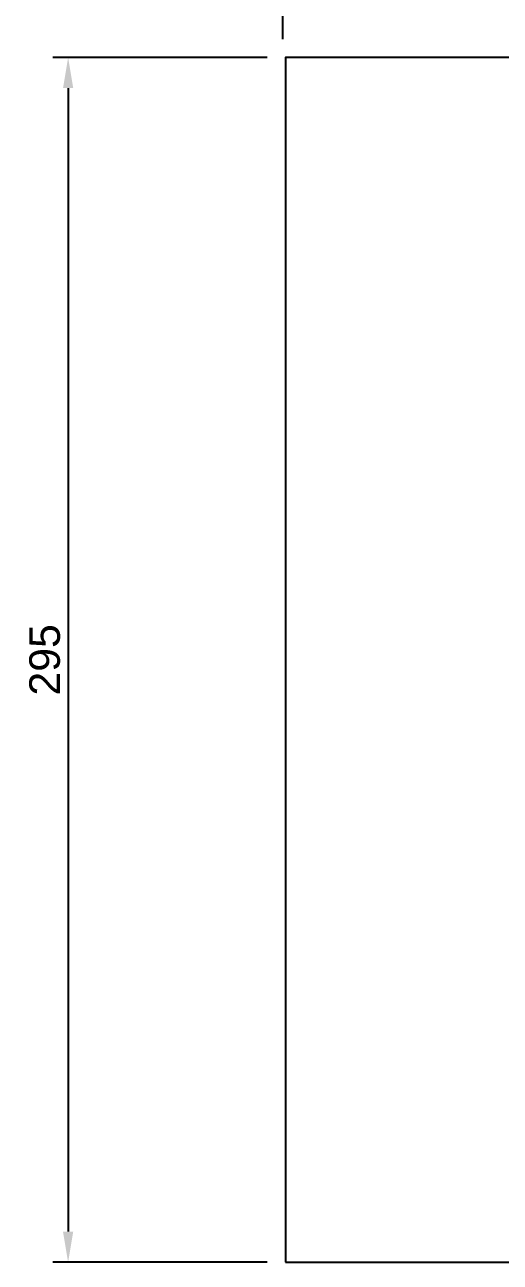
# Model space of a CAD drawing. Header units: millimetres. Extents: x 747 to 1883, y 1260 to 2217.
# Drawn here: x 1050.3 to 1166.8, y 1761.4 to 2064.4 of the extents above; entities that cross this region are included whole.
import ezdxf

# ---------------------------------------------------------------- set-up
doc = ezdxf.new("R2010")
doc.units = ezdxf.units.MM
doc.styles.get("Standard").update_dxf_attribs({"font": 'arial.ttf'})
doc.dimstyles.new('ISO-25', dxfattribs={"dimscale": 3, "dimtxt": 2.5, "dimasz": 2.5, "dimexe": 1.25, "dimexo": 1.5, "dimtad": 1, "dimtxsty": 'Standard', "dimcen": 2.5, "dimclrd": 2, "dimclre": 2, "dimclrt": 1, "dimadec": 0, "dimazin": 0, "dimtfac": 1, "dimtmove": 0, "dimatfit": 3, "dimfxl": 1, "dimarcsym": 0})

# ---------------------------------------------------------------- blocks, each defined once
blk = doc.blocks.new('*D3')
at = {"color": 2, "lineweight": -2}
for p, q in [((1109.68, 2056.38), (1057.18, 2056.38)), ((1060.93, 2048.88), (1060.93, 1768.88)), ((1109.68, 1761.38), (1057.18, 1761.38))]:
    blk.add_line(p, q, dxfattribs=at)
at = {"color": 2}
for points in [[(1062.18, 2048.88), (1059.68, 2048.88), (1060.93, 2056.38)], [(1059.68, 1768.88), (1062.18, 1768.88), (1060.93, 1761.38)]]:
    blk.add_solid(points, dxfattribs=at)
at = {"layer": 'Defpoints', "color": 0}
for p in [(1114.18, 2056.38), (1060.93, 1761.38), (1114.18, 1761.38)]:
    blk.add_point(p, dxfattribs=at)
at = {"color": 1, "insert": (1055.22, 1908.88), "char_height": 7.5, "attachment_point": 5, "rotation": 90}
blk.add_mtext('295', dxfattribs=at)
blk = doc.blocks.new('*D4')
at = {"color": 2, "lineweight": -2}
for p, q in [((1113.55, 2060.88), (1113.55, 2210.29)), ((1298.55, 2060.88), (1298.55, 2210.29)), ((1121.05, 2206.54), (1291.05, 2206.54))]:
    blk.add_line(p, q, dxfattribs=at)
at = {"color": 2}
for points in [[(1121.05, 2207.79), (1121.05, 2205.29), (1113.55, 2206.54)], [(1291.05, 2205.29), (1291.05, 2207.79), (1298.55, 2206.54)]]:
    blk.add_solid(points, dxfattribs=at)
at = {"layer": 'Defpoints', "color": 0}
for p in [(1298.55, 2206.54), (1113.55, 2056.38), (1298.55, 2056.38)]:
    blk.add_point(p, dxfattribs=at)
at = {"color": 1, "insert": (1206.05, 2212.24), "char_height": 7.5, "attachment_point": 5}
blk.add_mtext('185', dxfattribs=at)

msp = doc.modelspace()

# ---------------------------------------------------------------- linework, layer by layer
msp.add_lwpolyline([(1114.176, 1761.384), (1298.546, 1761.384), (1298.546, 2056.384), (1114.176, 2056.384)], close=True)

# ---------------------------------------------------------------- dimensions: what is measured, and where the dimension line sits
dim = msp.add_linear_dim(base=(1298.545725846, 2206.536822231), p1=(1113.550725846, 2056.384026764), p2=(1298.545725846, 2056.384026764), dimstyle='ISO-25')
dim.commit()
dim.dimension.update_dxf_attribs({"geometry": '*D4', "text_midpoint": (1206.048225846, 2206.536822231), "dimtype": 160})
dim = msp.add_linear_dim(base=(1060.927, 1761.384), p1=(1114.176, 2056.384), p2=(1114.176, 1761.384), angle=90, dimstyle='ISO-25')
dim.commit()
dim.dimension.update_dxf_attribs({"geometry": '*D3', "text_midpoint": (1055.222, 1908.884)})

doc.saveas('drawing.dxf')
